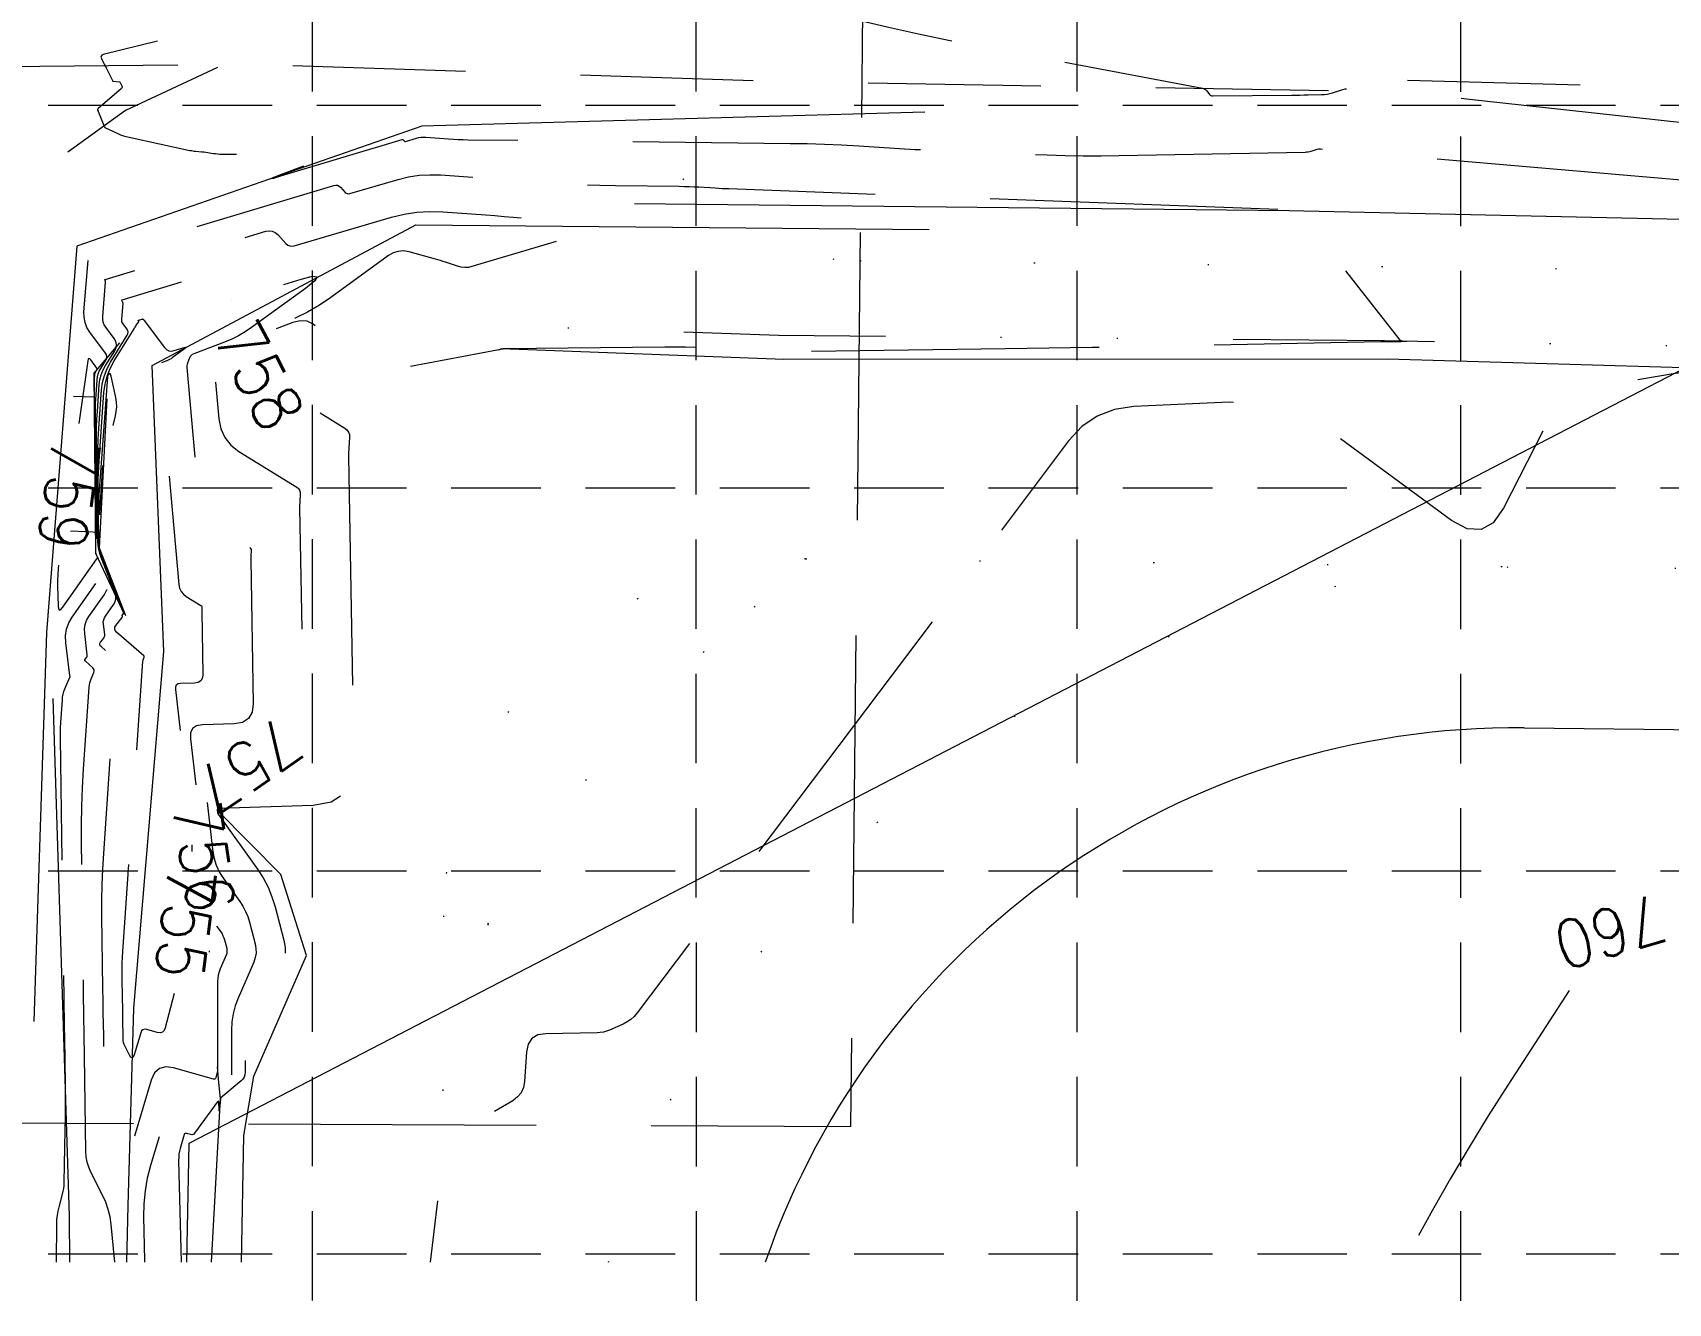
# Model space of a CAD drawing. Header units: feet. Extents: x 39072 to 40357, y 49303 to 51358.
# Drawn here: x 39306.6 to 39443.5, y 49813.6 to 49920 of the extents above; entities that cross this region are included whole.
import ezdxf
from ezdxf.enums import TextEntityAlignment as Align

# ---------------------------------------------------------------- set-up
doc = ezdxf.new("R2010")
doc.units = ezdxf.units.FT
doc.header["$MEASUREMENT"] = 0
for name, pattern in [('DGN Style 1', [14.480258, 0.024094, -14.456164]), ('DGN Style 2', [24.093607, 14.456164, -9.637443]), ('DGN Style 3', [33.73105, 24.093607, -9.637443]), ('DGN Style 6', [45.826041, 0.024094, -9.637443, 16.865525, -9.637443, 0.024094, -9.637443]), ('HIDDEN', [0.375, 0.25, -0.125]), ('R W Line', [250, 200, -10, 10, -10, 10, -10])]:
    doc.linetypes.add(name, pattern=pattern)
for name, color, linetype, lineweight in [('06220 - Level 13', 1, 'Continuous', 0), ('06220 - Level 21', 1, 'Continuous', 0), ('06220 - Level 4', 1, 'Continuous', 0), ('06220 - Level 44', 1, 'Continuous', 0), ('PA15TOPO - Level 13', 1, 'Continuous', 0), ('PA15TOPO - Level 17', 1, 'Continuous', 0), ('PA15TOPO - Level 21', 1, 'Continuous', 0), ('PA15TOPO - Level 22', 1, 'Continuous', 0), ('PA15TOPO - Level 45', 1, 'Continuous', 0), ('PA15TOPO - Level 63', 1, 'Continuous', 0)]:
    doc.layers.add(name, color=color, linetype=linetype, lineweight=lineweight)
doc.layers.add('GRID', color=254, linetype='HIDDEN')
doc.styles.add('Style-STANDARD', font='STANDARD.shx')
doc.linetypes.add('Fence', pattern='A,20,-3,[38,dgnlstyle-lstyle.shx,S=0.024,R=0,X=0,Y=0],-3', length=26)
doc.linetypes.add('{-OE-}', pattern='A,20,-3,[13,dgnlstyle-lstyle.shx,S=0.041192,R=0,X=0,Y=0],-3', length=26)

msp = doc.modelspace()

# ---------------------------------------------------------------- linework, layer by layer
at = {"layer": '06220 - Level 13', "color": 7, "linetype": 'DGN Style 1', "lineweight": 0}
for p, q in [((39375.84, 49900.88), (39506.04, 49899.48)), ((39371.27, 49875.93), (39506.23, 49874.47)), ((39340.95, 49846.05), (39340.83, 49817.03))]:
    msp.add_line(p, q, dxfattribs=at)
for centre, radius, start, end in [((39376.06, 49920.88), 20, 179.3834, 269.3834), ((39370.95, 49845.93), 30, 89.3834, 179.764)]:
    msp.add_arc(centre, radius, start, end, dxfattribs=at)
at = {"layer": '06220 - Level 21', "color": 7, "linetype": 'DGN Style 1', "lineweight": 0, "extrusion": (0, 0, -1)}
for centre, radius, start, end in [((-39431.74, 49795.27), 80, 15.7857, 90.6166), ((-39431.24, 49795.28), 100, 30.0517, 50.0162), ((-39342.95, 49846.35), 2, 210.0517, 0.8756)]:
    msp.add_arc(centre, radius, start, end, dxfattribs=at)
at = {"layer": '06220 - Level 21', "color": 7, "linetype": 'DGN Style 1', "lineweight": 0}
msp.add_arc((39365.7, 49873.43), 2, 309.9838, 100.8078, dxfattribs=at)
at = {"layer": '06220 - Level 4', "color": 7, "linetype": 'R W Line', "lineweight": 0}
msp.add_line((39431.45, 49861.78), (39506.32, 49860.97), dxfattribs=at)
msp.add_arc((39430.74, 49795.28), 66.5, 89.3834, 160.9069, dxfattribs=at)
at = {"layer": '06220 - Level 44', "color": 7, "linetype": 'DGN Style 3', "lineweight": 0, "flags": 128}
msp.add_lwpolyline([(39371.31, 50022.43), (39374.55, 50068.31), (39374.34, 50174.06), (39294.34, 50173.9), (39294.81, 49933.25), (39294.36, 49828.75), (39375.06, 49828.41), (39376.07, 49921.88), (39370.23, 49921.94)], close=True, dxfattribs=at)
at = {"layer": 'GRID', "color": 252, "linetype": 'HIDDEN', "lineweight": 0, "ltscale": 30}
for p, q in [((39330.02, 49465.07), (39329.85, 51323.27)), ((39362.19, 49465.06), (39361.87, 51323.3)), ((39394, 49465.06), (39394.01, 51323.28)), ((39426.15, 49465.05), (39426.11, 51323.27)), ((39105.35, 49913.93), (40323.62, 49913.93)), ((39105.35, 49881.87), (40323.62, 49881.87)), ((39105.35, 49849.81), (40323.62, 49849.81)), ((39105.35, 49817.75), (40323.62, 49817.75))]:
    msp.add_line(p, q, dxfattribs=at)
at = {"layer": 'PA15TOPO - Level 13', "color": 7, "linetype": 'DGN Style 2', "lineweight": 0, "flags": 128}
for points in [[(39415.05, 49915.13), (39370.26, 49915.86), (39324.33, 49917.34), (39280.19, 49916.89), (39227.55, 49917.88), (39192.78, 49918.88)], [(39322.02, 49917.06), (39314.32, 49913.46), (39306.75, 49907.99), (39302.43, 49898.14), (39302.92, 49851.6)], [(40014.29, 49908.46), (39963.06, 49909.99), (39914.05, 49909.21), (39863.17, 49909.54), (39814.27, 49909.29), (39764.29, 49909.76), (39713.9, 49910.99), (39664.39, 49911.68), (39615.25, 49912.44), (39564.36, 49912.66), (39515.3, 49913.8), (39465.89, 49914.76), (39417, 49916.13)]]:
    msp.add_lwpolyline(points, dxfattribs=at)
at = {"layer": 'PA15TOPO - Level 17', "color": 7, "linetype": 'Fence', "lineweight": 0}
msp.add_lwpolyline([(39319.45, 49817.03), (39319.65, 49826.99), (39450.26, 49894.7), (39559.79, 49893.64), (39669.64, 49894.33), (39776.05, 49894.98), (39892.7, 49894.97), (40007.84, 49895.69), (40116.92, 49893.45), (40224.8, 49892.84), (40305.99, 49890.7)], dxfattribs=at)
at = {"layer": 'PA15TOPO - Level 21', "color": 35, "linetype": 'DGN Style 3', "lineweight": 0, "flags": 128}
for points in [[(39341.38, 49933.63), (39338.65, 49933.36), (39337.96, 49933.3), (39337.28, 49933.26), (39336.59, 49933.24), (39335.9, 49933.23), (39333.66, 49933.25), (39333.3, 49933.24), (39333.18, 49933.23), (39333.3, 49933.2), (39333.66, 49933.17), (39374.73, 49929.56), (39375.02, 49929.51), (39375.3, 49929.42), (39375.55, 49929.29), (39375.79, 49929.12), (39376.73, 49928.31), (39376.79, 49928.25), (39376.85, 49928.2), (39376.91, 49928.15), (39376.97, 49928.1), (39377.17, 49927.92), (39377.2, 49927.89), (39377.21, 49927.86), (39377.19, 49927.84), (39377.15, 49927.82), (39361.94, 49924.03), (39361.69, 49923.95), (39361.61, 49923.91), (39361.7, 49923.89), (39361.96, 49923.9), (39363.1, 49923.96), (39363.34, 49923.96), (39363.59, 49923.95), (39363.83, 49923.92), (39364.07, 49923.87), (39375.72, 49921.03), (39378.22, 49920.44), (39380.73, 49919.88), (39383.25, 49919.36), (39385.77, 49918.87), (39404.5, 49915.34), (39404.6, 49915.31), (39404.7, 49915.26), (39404.79, 49915.2), (39404.86, 49915.12), (39405.1, 49914.82), (39405.15, 49914.77), (39405.21, 49914.73), (39405.28, 49914.7), (39405.36, 49914.7), (39411.99, 49914.77), (39412.33, 49914.77), (39412.67, 49914.77), (39413.01, 49914.78), (39413.35, 49914.79), (39414.46, 49914.81), (39414.7, 49914.82), (39414.94, 49914.85), (39415.17, 49914.9), (39415.4, 49914.96), (39416.26, 49915.23), (39416.44, 49915.28), (39416.63, 49915.31), (39416.82, 49915.32), (39417.01, 49915.31), (39422.86, 49914.81), (39424.11, 49914.7), (39425.36, 49914.58), (39426.61, 49914.46), (39427.86, 49914.32), (39462.35, 49910.55), (39462.51, 49910.53), (39462.68, 49910.49), (39462.84, 49910.44), (39462.99, 49910.39), (39463.58, 49910.15), (39463.65, 49910.13), (39463.72, 49910.12), (39463.8, 49910.13), (39463.87, 49910.15), (39464.11, 49910.23), (39464.16, 49910.25), (39464.2, 49910.27), (39464.25, 49910.3), (39464.29, 49910.33), (39465.49, 49911.18), (39465.75, 49911.34), (39466.03, 49911.44), (39466.32, 49911.49), (39466.62, 49911.48), (39484.22, 49909.78), (39487.99, 49909.41), (39491.76, 49909.04), (39495.53, 49908.66), (39499.3, 49908.28), (39521.44, 49906.01), (39521.51, 49906), (39521.57, 49905.98), (39521.64, 49905.95), (39521.7, 49905.91), (39521.88, 49905.76), (39521.93, 49905.73), (39521.97, 49905.71), (39522.02, 49905.7), (39522.07, 49905.69), (39524.27, 49905.66), (39524.74, 49905.65), (39525.21, 49905.63), (39525.68, 49905.59), (39526.15, 49905.53), (39531.18, 49904.9), (39531.4, 49904.87), (39531.47, 49904.84), (39531.4, 49904.82), (39531.18, 49904.81), (39530.21, 49904.79), (39530.01, 49904.78), (39529.8, 49904.78), (39529.59, 49904.77), (39529.39, 49904.75), (39526.17, 49904.53), (39525.64, 49904.45), (39525.44, 49904.31), (39525.58, 49904.11), (39526.04, 49903.84), (39548.3, 49893.45), (39548.77, 49893.26), (39549.26, 49893.12), (39549.75, 49893.03), (39550.26, 49892.99), (39551.94, 49892.96), (39552.29, 49892.95), (39552.65, 49892.96), (39553.01, 49892.97), (39553.37, 49892.99), (39556.25, 49893.18), (39556.78, 49893.14), (39557.12, 49892.94), (39557.27, 49892.57), (39557.24, 49892.05), (39555.31, 49882.8), (39554.93, 49880.81), (39554.61, 49878.82), (39554.35, 49876.81), (39554.16, 49874.96)], [(39312.06, 49880.43), (39312.05, 49882.12), (39312.05, 49882.62), (39312.06, 49883.11), (39312.08, 49883.61), (39312.11, 49884.1), (39312.52, 49889.86), (39312.62, 49890.56), (39312.79, 49891.23), (39313.04, 49891.88), (39313.38, 49892.5), (39315.04, 49895.2), (39315.09, 49895.27), (39315.14, 49895.34), (39315.18, 49895.42), (39315.23, 49895.49), (39315.43, 49895.79), (39315.44, 49895.81), (39315.44, 49895.82), (39315.44, 49895.83), (39315.43, 49895.85), (39315.4, 49895.89), (39315.4, 49895.9), (39315.4, 49895.91), (39315.41, 49895.91), (39315.41, 49895.92), (39315.73, 49896.01), (39315.75, 49896.02), (39315.77, 49896.01), (39315.78, 49896.01), (39315.8, 49895.99), (39315.85, 49895.94), (39315.86, 49895.93), (39315.87, 49895.91), (39315.88, 49895.9), (39315.89, 49895.89), (39317.59, 49893.64), (39317.76, 49893.47), (39317.95, 49893.36), (39318.17, 49893.33), (39318.41, 49893.37), (39319.23, 49893.62), (39319.36, 49893.65), (39319.42, 49893.65), (39319.39, 49893.6), (39319.28, 49893.51), (39318.24, 49892.76), (39318.14, 49892.68), (39318.02, 49892.62), (39317.91, 49892.56), (39317.79, 49892.51), (39317.27, 49892.32), (39317.25, 49892.31), (39317.22, 49892.29), (39317.21, 49892.27), (39317.2, 49892.24), (39317.16, 49892.16), (39317.16, 49892.14), (39317.15, 49892.12), (39317.15, 49892.1), (39317.15, 49892.08), (39318.8, 49873.78), (39318.86, 49873.47), (39318.99, 49873.2), (39319.17, 49872.97), (39319.42, 49872.77), (39320.64, 49872.02), (39320.68, 49871.99), (39320.71, 49871.95), (39320.72, 49871.91), (39320.72, 49871.86), (39320.71, 49871.68), (39320.71, 49871.64), (39320.71, 49871.61), (39320.71, 49871.57), (39320.71, 49871.53), (39320.8, 49866.27), (39320.76, 49865.96), (39320.63, 49865.73), (39320.41, 49865.59), (39320.1, 49865.53), (39318.94, 49865.49), (39318.73, 49865.46), (39318.58, 49865.36), (39318.51, 49865.2), (39318.5, 49864.98), (39319.72, 49854.38), (39319.85, 49852.86), (39319.89, 49851.43)], [(39318.4, 49839.54), (39317.66, 49836.66), (39317.57, 49836.43), (39317.42, 49836.29), (39317.23, 49836.24), (39316.98, 49836.27), (39316.1, 49836.52), (39315.92, 49836.54), (39315.78, 49836.5), (39315.68, 49836.41), (39315.61, 49836.25), (39315.05, 49834.39), (39314.97, 49834.21), (39314.88, 49834.14), (39314.78, 49834.19), (39314.67, 49834.36), (39314.3, 49835.1), (39314.22, 49835.26), (39314.17, 49835.43), (39314.14, 49835.6), (39314.13, 49835.78), (39314.1, 49837.46), (39314.1, 49837.82), (39314.09, 49838.18), (39314.09, 49838.54), (39314.08, 49838.9), (39314.05, 49841.13), (39314.05, 49841.61), (39314.06, 49842.09), (39314.08, 49842.56), (39314.11, 49843.04), (39315.79, 49867.35), (39315.79, 49867.39), (39315.8, 49867.44), (39315.81, 49867.49), (39315.83, 49867.54), (39315.89, 49867.69), (39315.9, 49867.72), (39315.9, 49867.75), (39315.89, 49867.77), (39315.87, 49867.8), (39313.58, 49869.8), (39313.47, 49869.93), (39313.43, 49870.07), (39313.44, 49870.21), (39313.53, 49870.36), (39314.05, 49871.03), (39314.06, 49871.05), (39314.07, 49871.07), (39314.07, 49871.09), (39314.07, 49871.11), (39314.06, 49871.18), (39314.06, 49871.2), (39314.06, 49871.21), (39314.07, 49871.23), (39314.08, 49871.24), (39314.15, 49871.35), (39314.17, 49871.37), (39314.17, 49871.4), (39314.17, 49871.42), (39314.17, 49871.45), (39312.41, 49875.94), (39312.27, 49876.37), (39312.16, 49876.8), (39312.1, 49877.24), (39312.08, 49877.69), (39312.07, 49879.16), (39312.07, 49879.48), (39312.07, 49879.8), (39312.07, 49880.11), (39312.06, 49880.43)], [(39435.21, 49839.8), (39430.08, 49831.87), (39428.44, 49829.28), (39426.84, 49826.68), (39425.28, 49824.04), (39423.77, 49821.38), (39421.34, 49817.03)]]:
    msp.add_lwpolyline(points, dxfattribs=at)
at = {"layer": 'PA15TOPO - Level 22', "color": 35, "linetype": 'DGN Style 3', "lineweight": 0, "flags": 128}
for points in [[(39441.91, 49961.13), (39414.22, 49958.97), (39414.18, 49958.97), (39414.16, 49958.99), (39414.14, 49959.01), (39414.13, 49959.04), (39414.11, 49959.17), (39414.1, 49959.19), (39414.08, 49959.21), (39414.07, 49959.22), (39414.04, 49959.22), (39395.37, 49957.64), (39392.6, 49957.43), (39389.83, 49957.25), (39387.06, 49957.1), (39384.29, 49957), (39371.69, 49956.59), (39371.52, 49956.59), (39371.34, 49956.59), (39371.17, 49956.59), (39370.99, 49956.6), (39370.42, 49956.63), (39370.3, 49956.64), (39370.18, 49956.63), (39370.06, 49956.63), (39369.94, 49956.61), (39352.77, 49954.29), (39352.65, 49954.27), (39352.54, 49954.23), (39352.44, 49954.17), (39352.35, 49954.11), (39352.04, 49953.86), (39351.98, 49953.82), (39351.91, 49953.78), (39351.83, 49953.76), (39351.75, 49953.74), (39350.55, 49953.62), (39350.3, 49953.61), (39350.05, 49953.62), (39349.8, 49953.65), (39349.55, 49953.71), (39348.45, 49954.02), (39348.22, 49954.08), (39347.98, 49954.13), (39347.74, 49954.18), (39347.5, 49954.21), (39335.2, 49955.69), (39334.09, 49955.86), (39333, 49956.11), (39331.92, 49956.42), (39330.87, 49956.81), (39327.45, 49958.21), (39326.71, 49958.49), (39325.96, 49958.71), (39325.2, 49958.89), (39324.42, 49959.02), (39309.69, 49961.04), (39309.21, 49961.1), (39308.72, 49961.15), (39308.23, 49961.19), (39307.74, 49961.22), (39305.9, 49961.32), (39305.68, 49961.34), (39305.48, 49961.39), (39305.28, 49961.47), (39305.08, 49961.58), (39304.47, 49961.96), (39304.34, 49962.05), (39304.21, 49962.13), (39304.08, 49962.21), (39303.95, 49962.3), (39302.02, 49963.51), (39301.64, 49963.8), (39301.32, 49964.13), (39301.07, 49964.52), (39300.88, 49964.96), (39298.31, 49972.56), (39297.78, 49973.78), (39297.27, 49974.17), (39296.8, 49973.74), (39296.36, 49972.49), (39294.12, 49963.69), (39293.79, 49962.76), (39293.29, 49961.96), (39292.63, 49961.29), (39291.81, 49960.76), (39288.33, 49958.94), (39288.03, 49958.73), (39287.89, 49958.48), (39287.91, 49958.19), (39288.09, 49957.87), (39288.92, 49956.76), (39289.1, 49956.52), (39289.28, 49956.29), (39289.46, 49956.05), (39289.64, 49955.81), (39290.24, 49955), (39290.37, 49954.83), (39290.51, 49954.66), (39290.64, 49954.48), (39290.77, 49954.31), (39292.84, 49951.56), (39292.93, 49951.44), (39293.03, 49951.31), (39293.12, 49951.18), (39293.22, 49951.06), (39293.53, 49950.65), (39293.59, 49950.56), (39293.66, 49950.47), (39293.73, 49950.38), (39293.79, 49950.3), (39295.24, 49948.37), (39295.49, 49948.04), (39295.74, 49947.71), (39295.99, 49947.38), (39296.24, 49947.05), (39297.23, 49945.73), (39297.32, 49945.62), (39297.4, 49945.51), (39297.49, 49945.39), (39297.57, 49945.28), (39297.9, 49944.85), (39297.93, 49944.8), (39297.97, 49944.75), (39298.01, 49944.7), (39298.05, 49944.65), (39298.18, 49944.48), (39298.2, 49944.44), (39298.23, 49944.41), (39298.26, 49944.37), (39298.28, 49944.34), (39298.59, 49943.93), (39298.59, 49943.93), (39298.59, 49943.93), (39298.59, 49943.93), (39298.59, 49943.92), (39298.6, 49943.92), (39298.6, 49943.91), (39298.6, 49943.91), (39298.6, 49943.91), (39298.6, 49943.91), (39298.68, 49943.81), (39298.7, 49943.79), (39298.71, 49943.76), (39298.73, 49943.74), (39298.75, 49943.72), (39299.06, 49943.31), (39299.11, 49943.24), (39299.16, 49943.18), (39299.21, 49943.11), (39299.26, 49943.04), (39299.42, 49942.82), (39299.46, 49942.77), (39299.5, 49942.73), (39299.53, 49942.68), (39299.57, 49942.63), (39299.81, 49942.3), (39299.87, 49942.23), (39299.92, 49942.16), (39299.97, 49942.09), (39300.03, 49942.02), (39300.28, 49941.69), (39300.28, 49941.68), (39300.29, 49941.67), (39300.3, 49941.66), (39300.31, 49941.65), (39300.34, 49941.61), (39300.34, 49941.6), (39300.35, 49941.59), (39300.35, 49941.59), (39300.36, 49941.58), (39301.1, 49940.19), (39301.26, 49939.89), (39301.42, 49939.6), (39301.58, 49939.3), (39301.74, 49939), (39303.82, 49935.12), (39304.27, 49934.29), (39304.72, 49933.45), (39305.16, 49932.62), (39305.61, 49931.79), (39307.81, 49927.69), (39307.91, 49927.5), (39308.01, 49927.31), (39308.11, 49927.12), (39308.22, 49926.93), (39308.55, 49926.31), (39308.63, 49926.19), (39308.73, 49926.1), (39308.85, 49926.04), (39308.99, 49926.01), (39318.04, 49925.22), (39318.74, 49925.1), (39319.4, 49924.89), (39320.02, 49924.57), (39320.59, 49924.14), (39322.87, 49922.18), (39323.02, 49922.05), (39323.17, 49921.92), (39323.31, 49921.79), (39323.46, 49921.67), (39323.95, 49921.25), (39324.02, 49921.17), (39324.04, 49921.1), (39323.99, 49921.04), (39323.89, 49921), (39312.46, 49918.15), (39312.34, 49918.1), (39312.28, 49918.03), (39312.27, 49917.94), (39312.31, 49917.82), (39312.52, 49917.4), (39312.56, 49917.31), (39312.61, 49917.22), (39312.65, 49917.13), (39312.7, 49917.04), (39313.24, 49915.98), (39313.24, 49915.97), (39313.24, 49915.97), (39313.24, 49915.96), (39313.25, 49915.96), (39313.26, 49915.94), (39313.26, 49915.93), (39313.26, 49915.93), (39313.27, 49915.93), (39313.27, 49915.93), (39313.84, 49915.86), (39313.85, 49915.86), (39313.85, 49915.85), (39313.86, 49915.85), (39313.86, 49915.84), (39313.87, 49915.82), (39313.87, 49915.82), (39313.88, 49915.82), (39313.88, 49915.81), (39313.88, 49915.81), (39314.03, 49915.53), (39314.05, 49915.47), (39314.05, 49915.42), (39314.03, 49915.37), (39313.99, 49915.32), (39312.01, 49913.6), (39312, 49913.58), (39311.99, 49913.55), (39311.99, 49913.53), (39311.99, 49913.5), (39312.03, 49913.41), (39312.04, 49913.39), (39312.05, 49913.37), (39312.05, 49913.35), (39312.06, 49913.33), (39312.52, 49912.22), (39312.53, 49912.2), (39312.54, 49912.18), (39312.55, 49912.16), (39312.56, 49912.13), (39312.59, 49912.06), (39312.6, 49912.04), (39312.61, 49912.03), (39312.62, 49912.02), (39312.64, 49912.01), (39313.69, 49911.54), (39313.92, 49911.44), (39314.15, 49911.36), (39314.39, 49911.29), (39314.63, 49911.23), (39319.72, 49910.13), (39319.84, 49910.11), (39319.96, 49910.09), (39320.08, 49910.07), (39320.19, 49910.06), (39320.72, 49910.02), (39320.74, 49910.02), (39320.75, 49910.02), (39320.77, 49910.01), (39320.78, 49910.01), (39320.84, 49910.01), (39320.85, 49910.01), (39320.86, 49910.01), (39320.87, 49910.01), (39320.88, 49910.01), (39321.69, 49909.88), (39321.87, 49909.86), (39322.04, 49909.84), (39322.22, 49909.83), (39322.39, 49909.83), (39328.01, 49909.77), (39328.41, 49909.76), (39328.8, 49909.75), (39329.19, 49909.74), (39329.59, 49909.72), (39330.87, 49909.66), (39331.08, 49909.64), (39331.15, 49909.59), (39331.09, 49909.53), (39330.9, 49909.44), (39327.31, 49908.09), (39326.73, 49907.87), (39326.55, 49907.77), (39326.75, 49907.81), (39327.34, 49907.99), (39337.48, 49911.04), (39337.51, 49911.04), (39337.54, 49911.04), (39337.57, 49911.03), (39337.6, 49911), (39337.69, 49910.91), (39337.71, 49910.89), (39337.73, 49910.88), (39337.75, 49910.88), (39337.78, 49910.88), (39338.69, 49911.15), (39338.88, 49911.2), (39339.08, 49911.23), (39339.28, 49911.24), (39339.48, 49911.23), (39341.37, 49911.1), (39341.78, 49911.07), (39342.19, 49911.05), (39342.59, 49911.04), (39343, 49911.03), (39369.97, 49910.72), (39371.41, 49910.7), (39372.85, 49910.66), (39374.29, 49910.59), (39375.73, 49910.51), (39380.43, 49910.22), (39381.43, 49910.17), (39382.44, 49910.11), (39383.45, 49910.07), (39384.45, 49910.02), (39391.49, 49909.76), (39393, 49909.71), (39394.51, 49909.69), (39396.02, 49909.68), (39397.53, 49909.7), (39413.1, 49909.99), (39413.23, 49910), (39413.36, 49910.02), (39413.49, 49910.04), (39413.62, 49910.08), (39414.03, 49910.21), (39414.12, 49910.23), (39414.22, 49910.25), (39414.31, 49910.25), (39414.4, 49910.25), (39444.93, 49907.64), (39447.01, 49907.46), (39449.09, 49907.27), (39451.17, 49907.07), (39453.25, 49906.86), (39462.61, 49905.9), (39462.78, 49905.88), (39462.95, 49905.84), (39463.12, 49905.79), (39463.29, 49905.74), (39463.82, 49905.52), (39463.94, 49905.49), (39464.05, 49905.47), (39464.17, 49905.48), (39464.28, 49905.51), (39465.39, 49905.89), (39465.48, 49905.92), (39465.58, 49905.97), (39465.67, 49906.02), (39465.76, 49906.08), (39466.04, 49906.28), (39466.11, 49906.32), (39466.17, 49906.34), (39466.24, 49906.36), (39466.31, 49906.35), (39472.03, 49905.8), (39473.26, 49905.68), (39474.49, 49905.56), (39475.71, 49905.44), (39476.94, 49905.31), (39483.57, 49904.63), (39485, 49904.48), (39486.41, 49904.31), (39487.83, 49904.11), (39489.24, 49903.9), (39528.85, 49897.75), (39529.49, 49897.65), (39530.13, 49897.55), (39530.77, 49897.45), (39531.41, 49897.34), (39533.51, 49896.99), (39533.96, 49896.9), (39534.39, 49896.78), (39534.82, 49896.63), (39535.23, 49896.45), (39544.83, 49891.97), (39545.14, 49891.84), (39545.46, 49891.75), (39545.79, 49891.69), (39546.12, 49891.67), (39547.23, 49891.65), (39547.43, 49891.61), (39547.57, 49891.52), (39547.65, 49891.37), (39547.66, 49891.16), (39547.41, 49888.18)], [(39311.9, 49877.61), (39311.81, 49888.16), (39311.81, 49888.53), (39311.82, 49888.91), (39311.83, 49889.29), (39311.86, 49889.67), (39311.95, 49890.92), (39311.98, 49891.17), (39312.04, 49891.41), (39312.13, 49891.64), (39312.25, 49891.86), (39312.68, 49892.56), (39312.75, 49892.71), (39312.77, 49892.86), (39312.74, 49893), (39312.66, 49893.14), (39311.34, 49894.92), (39311.1, 49895.31), (39310.94, 49895.73), (39310.86, 49896.16), (39310.85, 49896.62), (39311.2, 49900.92), (39311.2, 49900.93), (39311.2, 49900.94), (39311.2, 49900.95), (39311.19, 49900.96), (39311.18, 49900.99), (39311.17, 49900.99), (39311.18, 49901), (39311.18, 49901), (39311.18, 49901), (39331.77, 49907.2), (39331.93, 49907.23), (39332.08, 49907.21), (39332.22, 49907.15), (39332.34, 49907.04), (39332.72, 49906.62), (39332.81, 49906.55), (39332.9, 49906.51), (39333.01, 49906.49), (39333.12, 49906.51), (39337.16, 49907.7), (39338.03, 49907.91), (39338.91, 49908.05), (39339.8, 49908.1), (39340.69, 49908.08), (39350.09, 49907.41), (39351.41, 49907.32), (39352.73, 49907.26), (39354.04, 49907.22), (39355.36, 49907.19), (39360.69, 49907.13), (39361.1, 49907.12), (39361.52, 49907.11), (39361.93, 49907.09), (39362.34, 49907.07), (39363.69, 49906.99), (39363.98, 49906.97), (39364.27, 49906.95), (39364.55, 49906.94), (39364.84, 49906.93), (39411.33, 49905.18), (39411.38, 49905.18), (39411.43, 49905.17), (39411.48, 49905.17), (39411.54, 49905.17), (39411.78, 49905.18), (39411.78, 49905.18), (39411.78, 49905.18), (39411.79, 49905.18), (39411.79, 49905.18), (39411.8, 49905.18), (39411.8, 49905.18), (39411.8, 49905.18), (39411.8, 49905.18), (39411.8, 49905.18), (39412.27, 49905.14), (39412.36, 49905.14), (39412.45, 49905.13), (39412.54, 49905.12), (39412.63, 49905.11), (39412.93, 49905.08), (39412.99, 49905.07), (39413.05, 49905.07), (39413.12, 49905.07), (39413.18, 49905.06), (39413.52, 49905.05), (39413.57, 49905.05), (39413.59, 49905.04), (39413.57, 49905.03), (39413.52, 49905.01), (39412.96, 49904.88), (39412.86, 49904.85), (39412.82, 49904.79), (39412.82, 49904.72), (39412.87, 49904.63), (39420.95, 49894.35), (39421.01, 49894.28), (39421.08, 49894.23), (39421.16, 49894.2), (39421.25, 49894.19), (39421.55, 49894.16), (39421.6, 49894.15), (39421.62, 49894.15), (39421.6, 49894.14), (39421.55, 49894.14), (39421.18, 49894.12), (39421.1, 49894.11), (39421.02, 49894.11), (39420.95, 49894.11), (39420.87, 49894.11), (39420.1, 49894.1), (39419.94, 49894.1), (39419.77, 49894.1), (39419.61, 49894.1), (39419.45, 49894.09), (39402.52, 49893.76), (39398.9, 49893.69), (39395.27, 49893.63), (39391.64, 49893.57), (39388.02, 49893.52), (39371.73, 49893.29), (39370.51, 49893.29), (39369.3, 49893.3), (39368.09, 49893.33), (39366.87, 49893.38), (39362.91, 49893.59), (39362.06, 49893.62), (39361.21, 49893.65), (39360.35, 49893.66), (39359.5, 49893.66), (39346, 49893.51), (39345.98, 49893.51), (39345.97, 49893.51), (39345.95, 49893.51), (39345.94, 49893.5), (39345.89, 49893.48), (39345.88, 49893.48), (39345.87, 49893.48), (39345.86, 49893.48), (39345.85, 49893.48), (39345.77, 49893.48), (39345.76, 49893.48), (39345.74, 49893.48), (39345.73, 49893.47), (39345.71, 49893.47), (39345.65, 49893.44), (39345.63, 49893.43), (39345.62, 49893.42), (39345.6, 49893.42), (39345.59, 49893.42), (39335.78, 49891.58), (39334.85, 49891.52), (39334.02, 49891.69), (39333.26, 49892.09), (39332.58, 49892.72), (39330.51, 49895.16), (39330.05, 49895.58), (39329.53, 49895.82), (39328.96, 49895.87), (39328.34, 49895.72), (39326.93, 49895.19)], [(39311.95, 49878.55), (39311.89, 49885.66), (39311.89, 49886.32), (39311.91, 49886.98), (39311.94, 49887.64), (39311.98, 49888.3), (39312.13, 49890.5), (39312.19, 49890.93), (39312.3, 49891.35), (39312.45, 49891.75), (39312.66, 49892.13), (39313.42, 49893.36), (39313.54, 49893.62), (39313.57, 49893.88), (39313.52, 49894.14), (39313.38, 49894.39), (39312.68, 49895.33), (39312.55, 49895.53), (39312.47, 49895.75), (39312.43, 49895.99), (39312.42, 49896.23), (39312.66, 49899.11), (39312.66, 49899.14), (39312.66, 49899.16), (39312.65, 49899.18), (39312.64, 49899.2), (39312.6, 49899.27), (39312.59, 49899.29), (39312.59, 49899.3), (39312.6, 49899.31), (39312.61, 49899.31), (39326.07, 49903.36), (39326.35, 49903.41), (39326.62, 49903.38), (39326.86, 49903.27), (39327.08, 49903.09), (39327.76, 49902.34), (39327.91, 49902.21), (39328.08, 49902.13), (39328.26, 49902.11), (39328.46, 49902.14), (39336.6, 49904.53), (39337.66, 49904.79), (39338.73, 49904.95), (39339.81, 49905.02), (39340.9, 49904.99), (39344.49, 49904.73), (39345.25, 49904.68), (39346.02, 49904.61), (39346.79, 49904.54), (39347.55, 49904.47), (39352.5, 49903.97), (39353.3, 49903.84), (39353.58, 49903.66), (39353.34, 49903.43), (39352.58, 49903.15), (39343.34, 49900.4), (39343.04, 49900.34), (39342.73, 49900.32), (39342.42, 49900.35), (39342.12, 49900.43), (39341.13, 49900.77), (39340.91, 49900.84), (39340.7, 49900.91), (39340.48, 49900.97), (39340.27, 49901.03), (39338.07, 49901.63), (39337.61, 49901.71), (39337.17, 49901.68), (39336.74, 49901.55), (39336.34, 49901.32), (39331.53, 49897.82), (39330.56, 49897.17), (39329.56, 49896.59), (39328.53, 49896.08), (39327.45, 49895.63), (39322.82, 49893.9), (39322.6, 49893.79), (39322.42, 49893.65), (39322.27, 49893.47), (39322.17, 49893.25), (39321.87, 49892.48), (39321.81, 49892.31), (39321.78, 49892.14), (39321.77, 49891.97), (39321.77, 49891.79), (39322.15, 49887.65), (39322.31, 49886.81), (39322.64, 49886.08), (39323.15, 49885.45), (39323.82, 49884.93), (39328.66, 49881.92), (39328.8, 49881.81), (39328.9, 49881.68), (39328.96, 49881.52), (39328.96, 49881.34), (39328.92, 49880.71), (39328.92, 49880.58), (39328.91, 49880.45), (39328.91, 49880.31), (39328.91, 49880.18), (39329.23, 49861.33), (39329.2, 49861.05)], [(39312.01, 49879.49), (39311.98, 49883.23), (39311.98, 49884.14), (39312, 49885.04), (39312.03, 49885.95), (39312.09, 49886.85), (39312.32, 49890.07), (39312.4, 49890.69), (39312.56, 49891.29), (39312.78, 49891.86), (39313.08, 49892.41), (39314.46, 49894.65), (39314.52, 49894.78), (39314.54, 49894.92), (39314.51, 49895.05), (39314.44, 49895.18), (39314.13, 49895.6), (39314.07, 49895.69), (39314.03, 49895.79), (39314.01, 49895.89), (39314.01, 49896), (39314.12, 49897.31), (39314.12, 49897.34), (39314.11, 49897.38), (39314.1, 49897.42), (39314.08, 49897.45), (39314.01, 49897.56), (39314, 49897.58), (39314.01, 49897.6), (39314.02, 49897.61), (39314.04, 49897.62), (39320.38, 49899.53), (39320.78, 49899.6), (39321.15, 49899.56), (39321.49, 49899.41), (39321.8, 49899.14), (39323.15, 49897.66), (39323.16, 49897.65), (39323.16, 49897.64), (39323.17, 49897.64), (39323.18, 49897.63), (39323.19, 49897.61), (39323.2, 49897.6), (39323.2, 49897.6), (39323.2, 49897.6), (39323.21, 49897.6), (39329.03, 49899.35), (39329.98, 49899.59), (39330.37, 49899.54), (39330.18, 49899.2), (39329.41, 49898.58), (39324.89, 49895.29), (39324.35, 49894.93), (39323.79, 49894.6), (39323.22, 49894.32), (39322.62, 49894.07), (39320.05, 49893.11), (39319.92, 49893.05), (39319.82, 49892.97), (39319.74, 49892.87), (39319.68, 49892.75), (39319.52, 49892.32), (39319.49, 49892.22), (39319.47, 49892.13), (39319.46, 49892.03), (39319.46, 49891.94), (39320.45, 49881), (39320.59, 49880.29), (39320.87, 49879.67), (39321.3, 49879.14), (39321.87, 49878.7), (39324.65, 49876.97), (39324.74, 49876.9), (39324.8, 49876.81), (39324.84, 49876.71), (39324.84, 49876.6), (39324.82, 49876.2), (39324.81, 49876.11), (39324.81, 49876.03), (39324.81, 49875.94), (39324.81, 49875.85), (39325.01, 49863.8), (39324.92, 49863.08), (39324.63, 49862.57), (39324.13, 49862.24), (39323.42, 49862.12), (39320.77, 49862.03), (39320.28, 49861.94), (39319.95, 49861.72), (39319.77, 49861.36), (39319.76, 49860.86), (39320.21, 49856.96)], [(39311.84, 49876.67), (39311.72, 49890.66), (39311.72, 49890.75), (39311.73, 49890.85), (39311.73, 49890.94), (39311.74, 49891.03), (39311.76, 49891.35), (39311.77, 49891.41), (39311.78, 49891.47), (39311.8, 49891.52), (39311.83, 49891.58), (39311.94, 49891.75), (39311.96, 49891.79), (39311.96, 49891.83), (39311.96, 49891.86), (39311.94, 49891.9), (39311.43, 49892.59), (39311.33, 49892.69), (39311.25, 49892.72), (39311.19, 49892.66), (39311.16, 49892.52), (39310.41, 49887.27)], [(39546.41, 49876.22), (39546.23, 49874.05), (39545.88, 49871.46), (39545.43, 49870.57), (39544.86, 49871.39), (39544.18, 49873.92), (39541, 49888.6), (39540.83, 49889.08), (39540.55, 49889.46), (39540.16, 49889.73), (39539.67, 49889.88), (39537.89, 49890.22), (39537.5, 49890.28), (39537.12, 49890.33), (39536.73, 49890.37), (39536.35, 49890.39), (39483.1, 49892.75), (39482.42, 49892.78), (39481.74, 49892.8), (39481.05, 49892.83), (39480.37, 49892.85), (39478.13, 49892.92), (39477.65, 49892.93), (39477.17, 49892.93), (39476.69, 49892.92), (39476.22, 49892.9), (39463.02, 49892.18), (39461.14, 49892.09), (39459.26, 49892.02), (39457.37, 49891.97), (39455.49, 49891.94), (39449.33, 49891.89), (39448.01, 49891.86), (39446.7, 49891.77), (39445.39, 49891.63), (39444.09, 49891.44), (39437.47, 49890.34), (39436.15, 49889.98), (39435.02, 49889.35), (39434.08, 49888.46), (39433.34, 49887.31), (39429.7, 49880.17), (39428.84, 49878.96), (39427.84, 49878.38), (39426.68, 49878.45), (39425.37, 49879.14), (39415.55, 49886.36), (39413.53, 49887.61), (39411.38, 49888.47), (39409.12, 49888.95), (39406.74, 49889.04), (39398.77, 49888.68), (39397.15, 49888.45), (39395.7, 49887.89), (39394.41, 49887.01), (39393.3, 49885.8), (39357.16, 49837.91), (39356.91, 49837.62), (39356.63, 49837.37), (39356.32, 49837.16), (39355.99, 49836.98), (39354.84, 49836.47), (39354.59, 49836.37), (39354.34, 49836.3), (39354.08, 49836.26), (39353.81, 49836.24), (39349.53, 49836.17), (39348.86, 49836.07), (39348.36, 49835.78), (39348.05, 49835.3), (39347.91, 49834.64), (39347.74, 49832.16), (39347.65, 49831.67), (39347.46, 49831.23), (39347.16, 49830.87), (39346.75, 49830.56), (39342.74, 49828.19), (39341.97, 49827.62), (39341.39, 49826.93), (39341, 49826.12), (39340.79, 49825.19), (39339.84, 49817.03)], [(39312.13, 49879.75), (39312.13, 49880.41), (39312.13, 49880.5), (39312.12, 49880.59), (39312.12, 49880.68), (39312.12, 49880.77), (39312.12, 49881.06), (39312.12, 49881.12), (39312.12, 49881.18), (39312.12, 49881.24), (39312.13, 49881.3), (39312.84, 49891.17), (39312.84, 49891.21), (39312.85, 49891.24), (39312.86, 49891.27), (39312.88, 49891.3), (39312.96, 49891.43), (39312.96, 49891.44), (39312.96, 49891.44), (39312.97, 49891.45), (39312.97, 49891.45), (39312.98, 49891.47), (39312.99, 49891.47), (39312.99, 49891.47), (39312.99, 49891.47), (39312.99, 49891.47), (39313.06, 49891.35), (39313.08, 49891.32), (39313.09, 49891.29), (39313.1, 49891.27), (39313.11, 49891.24), (39313.48, 49889.44), (39313.54, 49889.05), (39313.56, 49888.67), (39313.53, 49888.28), (39313.46, 49887.9), (39313.27, 49887.09)], [(39330.62, 49888.15), (39332.68, 49886.88), (39332.87, 49886.72), (39333, 49886.54), (39333.07, 49886.33), (39333.09, 49886.08), (39333.03, 49885.23), (39333.02, 49885.05), (39333.01, 49884.87), (39333.01, 49884.68), (39333.01, 49884.5), (39333.45, 49858.86), (39333.26, 49857.34), (39332.63, 49856.24), (39331.56, 49855.55), (39330.05, 49855.29), (39322.12, 49855.02), (39322.07, 49855.01), (39322.03, 49854.99), (39322.01, 49854.95), (39322.01, 49854.9), (39322.03, 49854.7), (39322.04, 49854.66), (39322.05, 49854.62), (39322.07, 49854.59), (39322.09, 49854.55), (39325.38, 49849.96), (39325.85, 49849.22), (39326.26, 49848.45), (39326.59, 49847.64), (39326.85, 49846.8), (39327.58, 49843.99), (39327.69, 49843.4), (39327.7, 49842.81), (39327.6, 49842.23), (39327.4, 49841.65), (39324.6, 49835.21), (39324.49, 49834.92), (39324.41, 49834.61), (39324.37, 49834.3), (39324.35, 49833.99), (39324.35, 49832.94), (39324.33, 49832.73), (39324.26, 49832.53), (39324.15, 49832.36), (39324, 49832.21), (39322.31, 49830.8), (39322.3, 49830.79), (39322.29, 49830.78), (39322.29, 49830.77), (39322.28, 49830.76), (39322.28, 49830.72), (39322.27, 49830.71), (39322.27, 49830.7), (39322.27, 49830.69), (39322.27, 49830.68), (39322.2, 49829.85), (39322.19, 49829.72), (39322.18, 49829.68), (39322.17, 49829.72), (39322.17, 49829.85), (39322.15, 49830.39), (39322.14, 49830.48), (39322.12, 49830.51), (39322.07, 49830.5), (39322.01, 49830.43), (39320.11, 49827.84), (39320.04, 49827.77), (39319.96, 49827.73), (39319.87, 49827.71), (39319.78, 49827.73), (39319.44, 49827.82), (39319.37, 49827.83), (39319.32, 49827.82), (39319.28, 49827.78), (39319.25, 49827.72), (39318.91, 49826.57), (39318.84, 49826.32), (39318.8, 49826.07), (39318.78, 49825.81), (39318.77, 49825.55), (39318.98, 49817.03)], [(39312.4, 49883.74), (39312.15, 49879.75), (39312.14, 49879.65), (39312.13, 49879.61), (39312.13, 49879.65), (39312.13, 49879.75)], [(39313.44, 49817.03), (39313.13, 49820.19), (39313.04, 49820.83), (39312.88, 49821.46), (39312.67, 49822.07), (39312.41, 49822.66), (39311.43, 49824.57), (39311.25, 49824.99), (39311.12, 49825.42), (39311.03, 49825.86), (39311, 49826.31), (39310.89, 49834.32), (39310.87, 49836.03), (39310.84, 49837.75), (39310.82, 49839.46), (39310.79, 49841.18), (39310.64, 49852.1), (39310.63, 49853.65), (39310.66, 49855.2), (39310.72, 49856.76), (39310.81, 49858.31), (39311.29, 49865.19), (39311.31, 49865.37), (39311.34, 49865.54), (39311.39, 49865.71), (39311.45, 49865.88), (39311.68, 49866.42), (39311.71, 49866.53), (39311.7, 49866.63), (39311.66, 49866.73), (39311.59, 49866.81), (39310.97, 49867.35), (39310.93, 49867.4), (39310.92, 49867.44), (39310.93, 49867.49), (39310.95, 49867.54), (39311.09, 49867.71), (39311.11, 49867.75), (39311.13, 49867.79), (39311.13, 49867.83), (39311.13, 49867.88), (39310.91, 49869.69), (39310.89, 49870.07), (39310.95, 49870.43), (39311.07, 49870.77), (39311.26, 49871.1), (39312.56, 49872.95), (39312.77, 49873.33), (39312.87, 49873.73), (39312.87, 49874.15), (39312.75, 49874.57), (39312.14, 49876.15), (39312.06, 49876.37), (39312.01, 49876.6), (39311.97, 49876.84), (39311.96, 49877.08), (39311.96, 49877.87), (39311.96, 49878.04), (39311.96, 49878.21), (39311.95, 49878.38), (39311.95, 49878.55)], [(39321.96, 49845.16), (39322.3, 49844.69), (39322.41, 49844.53), (39322.49, 49844.37), (39322.56, 49844.2), (39322.62, 49844.02), (39322.8, 49843.32), (39322.82, 49843.18), (39322.82, 49843.03), (39322.8, 49842.89), (39322.75, 49842.74), (39322.25, 49841.59), (39322.16, 49841.34), (39322.09, 49841.08), (39322.05, 49840.82), (39322.03, 49840.55), (39322.03, 49833.28), (39322.03, 49833.16), (39322.02, 49833.05), (39322, 49832.94), (39321.97, 49832.83), (39321.88, 49832.47), (39321.86, 49832.41), (39321.81, 49832.37), (39321.76, 49832.35), (39321.69, 49832.36), (39318.34, 49833.3), (39317.69, 49833.39), (39317.16, 49833.25), (39316.76, 49832.88), (39316.48, 49832.28), (39315.09, 49827.59), (39314.87, 49827.09), (39314.63, 49826.9), (39314.36, 49827.04), (39314.05, 49827.5), (39313.02, 49829.53), (39312.82, 49829.98), (39312.68, 49830.43), (39312.59, 49830.9), (39312.56, 49831.38), (39312.5, 49835.99), (39312.48, 49836.98), (39312.47, 49837.96), (39312.45, 49838.95), (39312.44, 49839.94), (39312.35, 49846.03), (39312.35, 49847.34), (39312.37, 49848.64), (39312.42, 49849.95), (39312.5, 49851.25), (39313.54, 49866.27), (39313.55, 49866.38), (39313.57, 49866.49), (39313.6, 49866.6), (39313.64, 49866.71), (39313.79, 49867.05), (39313.81, 49867.12), (39313.8, 49867.19), (39313.78, 49867.25), (39313.73, 49867.31), (39312.28, 49868.58), (39312.2, 49868.66), (39312.17, 49868.75), (39312.19, 49868.85), (39312.24, 49868.95), (39312.5, 49869.28), (39312.55, 49869.36), (39312.58, 49869.43), (39312.59, 49869.52), (39312.59, 49869.6), (39312.48, 49870.47), (39312.47, 49870.65), (39312.5, 49870.82), (39312.56, 49870.99), (39312.65, 49871.14), (39313.34, 49872.13), (39313.46, 49872.34), (39313.52, 49872.57), (39313.51, 49872.8), (39313.45, 49873.03), (39312.28, 49876.04), (39312.17, 49876.37), (39312.09, 49876.7), (39312.04, 49877.04), (39312.02, 49877.38), (39312.01, 49878.52), (39312.01, 49878.76), (39312.01, 49879), (39312.01, 49879.25), (39312.01, 49879.49)], [(39308.56, 49817.03), (39308.57, 49820.28), (39308.58, 49820.62), (39308.62, 49820.97), (39308.68, 49821.31), (39308.76, 49821.65), (39309.06, 49822.74), (39309.12, 49822.98), (39309.16, 49823.22), (39309.19, 49823.46), (39309.2, 49823.7), (39309.28, 49828.14), (39309.3, 49829.09), (39309.3, 49830.04), (39309.3, 49831), (39309.29, 49831.95), (39309.24, 49835.85), (39309.23, 49836.69), (39309.22, 49837.53), (39309.2, 49838.37), (39309.19, 49839.2), (39308.89, 49860.91), (39308.88, 49861.34), (39308.89, 49861.77), (39308.91, 49862.19), (39308.93, 49862.62), (39309.04, 49864.11), (39309.06, 49864.35), (39309.11, 49864.59), (39309.17, 49864.82), (39309.26, 49865.05), (39309.7, 49866.08), (39309.7, 49866.09), (39309.7, 49866.09), (39309.7, 49866.1), (39309.69, 49866.11), (39309.67, 49866.13), (39309.67, 49866.13), (39309.67, 49866.13), (39309.67, 49866.13), (39309.67, 49866.13), (39309.67, 49866.14), (39309.67, 49866.14), (39309.67, 49866.14), (39309.67, 49866.15), (39309.67, 49866.15), (39309.33, 49868.91), (39309.31, 49869.48), (39309.4, 49870.04), (39309.58, 49870.56), (39309.87, 49871.06), (39312.24, 49874.43), (39312.36, 49874.65), (39312.42, 49874.88), (39312.42, 49875.11), (39312.35, 49875.36), (39312, 49876.25), (39311.96, 49876.38), (39311.93, 49876.51), (39311.91, 49876.64), (39311.9, 49876.78), (39311.9, 49877.22), (39311.9, 49877.32), (39311.9, 49877.42), (39311.9, 49877.51), (39311.9, 49877.61)], [(39308.73, 49875.39), (39308.69, 49875.11), (39308.65, 49874.62), (39308.64, 49874.13), (39308.64, 49873.63), (39308.68, 49872.01), (39308.71, 49871.74), (39308.79, 49871.63), (39308.92, 49871.68), (39309.09, 49871.89), (39311.92, 49875.92), (39311.95, 49875.97), (39311.97, 49876.02), (39311.97, 49876.08), (39311.95, 49876.14), (39311.87, 49876.35), (39311.86, 49876.38), (39311.85, 49876.41), (39311.85, 49876.44), (39311.84, 49876.47), (39311.84, 49876.58), (39311.84, 49876.6), (39311.84, 49876.62), (39311.84, 49876.65), (39311.84, 49876.67)], [(39321.16, 49855.53), (39321.61, 49851.61), (39321.73, 49850.93), (39321.93, 49850.29), (39322.21, 49849.67), (39322.58, 49849.09), (39323.9, 49847.24), (39324.16, 49846.84), (39324.38, 49846.41), (39324.57, 49845.97), (39324.71, 49845.51), (39325.18, 49843.69), (39325.25, 49843.3), (39325.26, 49842.92), (39325.19, 49842.54), (39325.07, 49842.17), (39323.75, 49839.15), (39323.51, 49838.5), (39323.33, 49837.83), (39323.23, 49837.15), (39323.19, 49836.45), (39323.19, 49832.69), (39323.17, 49832.5), (39323.11, 49832.32), (39323.02, 49832.17), (39322.88, 49832.03), (39322.38, 49831.62), (39322.28, 49831.53), (39322.18, 49831.43), (39322.09, 49831.32), (39322, 49831.21), (39321.35, 49830.33), (39321.2, 49830.17), (39321.03, 49830.08), (39320.84, 49830.05), (39320.62, 49830.08), (39318.86, 49830.57), (39318.51, 49830.62), (39318.24, 49830.54), (39318.02, 49830.35), (39317.88, 49830.03), (39316.42, 49825.13), (39316.15, 49824.08), (39315.96, 49823.01), (39315.86, 49821.93), (39315.84, 49820.84), (39315.93, 49817.2), (39315.93, 49817.03)]]:
    msp.add_lwpolyline(points, dxfattribs=at)
at = {"layer": 'PA15TOPO - Level 45', "color": 7, "linetype": 'DGN Style 3', "lineweight": 0}
for p, q in [((39276.25, 49890.57), (39311.66, 49889.49)), ((39276.02, 49879.52), (39312.23, 49878.17))]:
    msp.add_line(p, q, dxfattribs=at)
at = {"layer": 'PA15TOPO - Level 45', "color": 7, "linetype": 'DGN Style 3', "lineweight": 0, "flags": 128}
msp.add_lwpolyline([(39314.25, 49871.26), (39311.83, 49876.38), (39311.7, 49891.49), (39315.4, 49895.82), (39315.47, 49895.82), (39312.85, 49891.24), (39312.12, 49876.84), (39314.33, 49871.18)], dxfattribs=at)
at = {"layer": 'PA15TOPO - Level 63', "color": 7, "linetype": 'Continuous', "lineweight": 0, "flags": 128}
for points in [[(39381.27, 49913.34), (39339.13, 49912.15), (39310.24, 49902.12), (39307.72, 49869.75), (39306.64, 49837.18)], [(39356.96, 49905.68), (39411.75, 49905.09), (39466.25, 49903.9), (39522.28, 49905.13), (39568.4, 49903.66), (39615.08, 49904.24), (39662.6, 49904.37), (39715.16, 49903.93), (39765.2, 49903.38), (39815.08, 49902.79), (39867, 49903.11), (39916.68, 49902.69), (39964.88, 49902.72), (40012.31, 49902.71)], [(39314.44, 49817.03), (39314.56, 49821.77), (39315.03, 49838.31), (39317.53, 49868.18), (39316.57, 49892.12), (39338.63, 49903.91), (39381.62, 49903.5)], [(39540.5, 49817.03), (39539.19, 49847.39), (39538.54, 49888.56), (39477.23, 49890.97), (39419.99, 49892.66), (39369.44, 49892.61), (39345.81, 49893.52)], [(39308.23, 49864.24), (39309.61, 49820.88), (39309.63, 49817.03)], [(39324.05, 49817.03), (39324.24, 49827.64), (39325.07, 49832.62), (39329.49, 49842.72), (39327.34, 49849.51), (39322.06, 49854.84)]]:
    msp.add_lwpolyline(points, dxfattribs=at)
at = {"layer": 'PA15TOPO - Level 63', "color": 7, "linetype": 'DGN Style 6', "lineweight": 0, "flags": 128}
for points in [[(39551.43, 49817.03), (39547.82, 49846.68), (39543.13, 49890.87), (39535.65, 49892.23), (39477.17, 49893.15), (39419.76, 49894.18), (39369, 49894.64), (39348.13, 49895.35)], [(39551.43, 49817.03), (39547.82, 49846.68), (39543.13, 49890.87), (39535.65, 49892.23), (39477.17, 49893.15), (39419.76, 49894.18), (39369, 49894.64), (39348.13, 49895.35)], [(39321.32, 49843.1), (39322.1, 49832.09), (39322.24, 49830.75), (39321.49, 49817.03)]]:
    msp.add_lwpolyline(points, dxfattribs=at)

# ---------------------------------------------------------------- texts
at = {"layer": 'PA15TOPO - Level 21', "color": 35, "linetype": '{-OE-}', "lineweight": 0, "style": 'Style-STANDARD'}
for s, rotation, p in [('755', 262.8564, (39319.35, 49845.46)), ('760', 196.675, (39438.64, 49844.69))]:
    msp.add_text(s, height=4, rotation=rotation, dxfattribs=at).set_placement(p, align=Align.MIDDLE_CENTER)
at = {"layer": 'PA15TOPO - Level 22', "color": 35, "linetype": '{-OE-}', "lineweight": 0, "style": 'Style-STANDARD'}
for s, rotation, p in [('758', 297.6502, (39325.52, 49891.32)), ('759', 261.9292, (39309.57, 49881.33)), ('757', 214.4764, (39324.58, 49858.63)), ('756', 278.4551, (39320.89, 49851))]:
    msp.add_text(s, height=4, rotation=rotation, dxfattribs=at).set_placement(p, align=Align.MIDDLE_CENTER)

doc.saveas('drawing.dxf')
